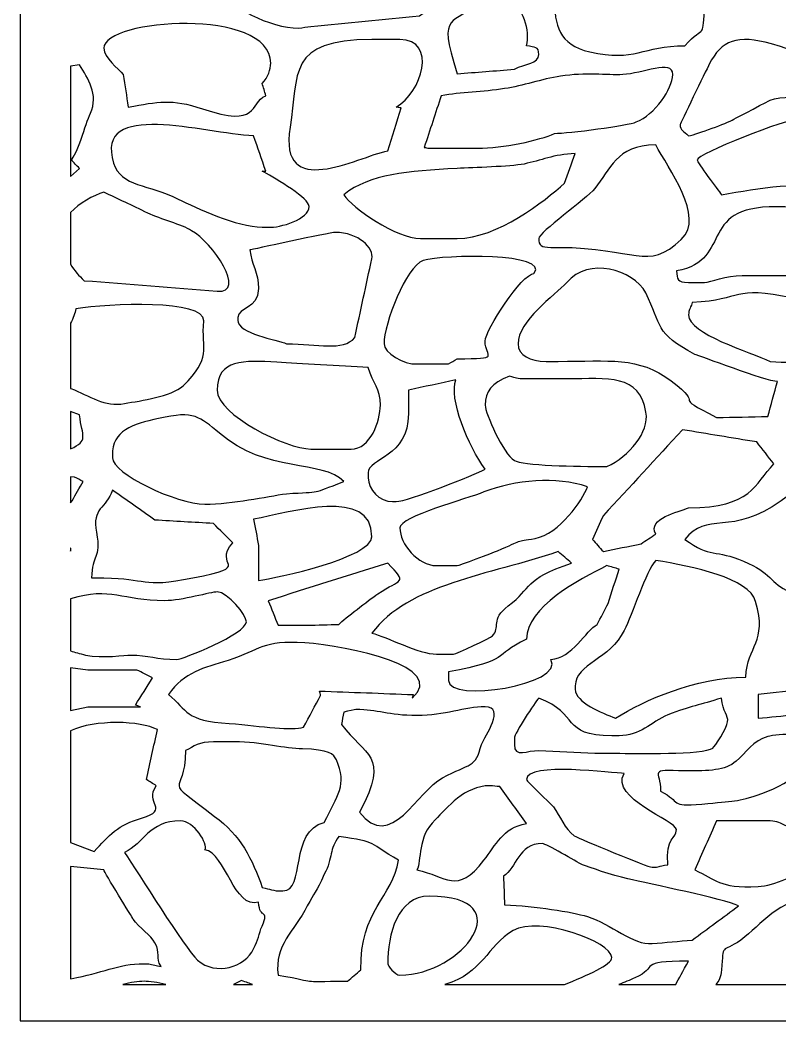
# Model space of a CAD drawing. Header units: millimetres. Extents: x 0 to 80.2, y 0 to 33.9.
# Drawn here: x 54.8 to 66.18, y 0 to 15 of the extents above; entities that cross this region are included whole.
import ezdxf

# ---------------------------------------------------------------- set-up
doc = ezdxf.new("R2010")
doc.units = ezdxf.units.MM
doc.layers.add('Layer 1', color=7, linetype='Continuous')

msp = doc.modelspace()

# ---------------------------------------------------------------- linework, layer by layer
at = {"layer": 'Layer 1', "color": 250, "lineweight": 20}
msp.add_lwpolyline([(54.8, 0), (80.2, 0), (80.2, 33.867), (54.8, 33.867), (54.8, 0)], close=True, dxfattribs=at)
at = {"layer": 'Layer 1', "color": 250}
for points, knots in [([(54.8, 33.867), (54.8, 33.867), (80.2, 33.867), (80.2, 33.867), (80.2, 33.867), (80.2, 0), (80.2, 0), (80.2, 0), (54.8, 0), (54.8, 0), (54.8, 0), (54.8, 33.867), (54.8, 33.867)], [0, 0, 0, 0, 0.25, 0.25, 0.25, 0.5, 0.5, 0.5, 0.75, 0.75, 0.75, 1, 1, 1, 1]), ([(58.116, 15.665), (58.608, 15.665), (58.955, 15.416), (59.612, 15.56), (59.867, 15.626), (60.542, 15.981), (60.743, 16.099), (60.998, 16.02), (61.107, 16.06), (61.144, 15.797), (61.162, 15.639), (61.217, 15.547), (61.217, 15.363), (61.071, 15.263), (60.925, 15.162), (60.779, 15.061), (60.238, 15.009), (59.697, 14.956), (59.155, 14.903), (59.095, 14.895), (59.034, 14.886), (58.973, 14.877), (58.553, 14.877), (57.878, 15.193), (57.878, 15.495), (57.878, 15.508), (57.878, 15.521), (57.878, 15.534), (57.878, 15.639), (57.915, 15.665), (58.061, 15.665), (58.079, 15.665), (58.097, 15.665), (58.116, 15.665)], [0, 0, 0, 0, 0.090909, 0.090909, 0.090909, 0.181818, 0.181818, 0.181818, 0.272727, 0.272727, 0.272727, 0.363636, 0.363636, 0.363636, 0.454545, 0.454545, 0.454545, 0.545455, 0.545455, 0.545455, 0.636364, 0.636364, 0.636364, 0.727273, 0.727273, 0.727273, 0.818182, 0.818182, 0.818182, 0.909091, 0.909091, 0.909091, 1, 1, 1, 1]), ([(62.804, 15.311), (63.297, 15.508), (63.333, 15.836), (64.081, 15.836), (64.647, 15.836), (64.756, 15.455), (65.048, 15.14), (65.011, 14.693), (65.066, 14.956), (64.756, 14.614), (64.117, 14.614), (64.008, 14.365), (63.333, 14.522), (62.859, 14.628), (62.804, 14.93), (62.804, 15.311)], [0, 0, 0, 0, 0.2, 0.2, 0.2, 0.4, 0.4, 0.4, 0.6, 0.6, 0.6, 0.8, 0.8, 0.8, 1, 1, 1, 1]), ([(62.074, 15.35), (62.348, 15.179), (62.439, 14.838), (62.384, 14.614), (62.512, 14.588), (62.567, 14.601), (62.567, 14.483), (62.567, 14.338), (62.366, 14.352), (62.202, 14.26), (61.916, 14.238), (61.63, 14.216), (61.345, 14.194), (61.034, 15.179), (61.29, 14.864), (61.709, 15.311), (61.831, 15.324), (61.953, 15.337), (62.074, 15.35)], [0, 0, 0, 0, 0.166667, 0.166667, 0.166667, 0.333333, 0.333333, 0.333333, 0.5, 0.5, 0.5, 0.666667, 0.666667, 0.666667, 0.833333, 0.833333, 0.833333, 1, 1, 1, 1]), ([(56.054, 14.575), (56.054, 15.022), (58.553, 15.193), (58.553, 14.352), (58.553, 14.26), (58.517, 14.141), (58.426, 14.049), (58.444, 13.988), (58.462, 13.927), (58.48, 13.865), (58.225, 13.747), (58.389, 13.379), (57.532, 13.668), (57.057, 13.826), (56.875, 13.773), (56.419, 13.695), (56.395, 13.857), (56.37, 14.019), (56.346, 14.181), (56.273, 14.273), (56.054, 14.43), (56.054, 14.575)], [0, 0, 0, 0, 0.142857, 0.142857, 0.142857, 0.285714, 0.285714, 0.285714, 0.428571, 0.428571, 0.428571, 0.571429, 0.571429, 0.571429, 0.714286, 0.714286, 0.714286, 0.857143, 0.857143, 0.857143, 1, 1, 1, 1]), ([(60.305, 13.038), (59.849, 12.946), (58.663, 12.276), (58.845, 13.392), (58.973, 14.194), (58.791, 14.706), (60.068, 14.706), (60.207, 14.706), (60.347, 14.706), (60.487, 14.706), (61.053, 14.706), (60.816, 13.905), (60.432, 13.695), (60.457, 13.69), (60.481, 13.686), (60.505, 13.682), (60.439, 13.467), (60.372, 13.252), (60.305, 13.038)], [0, 0, 0, 0, 0.166667, 0.166667, 0.166667, 0.333333, 0.333333, 0.333333, 0.5, 0.5, 0.5, 0.666667, 0.666667, 0.666667, 0.833333, 0.833333, 0.833333, 1, 1, 1, 1]), ([(64.683, 13.432), (64.683, 13.432), (65.066, 14.233), (65.121, 14.338), (65.303, 14.693), (65.54, 14.785), (66.051, 14.641), (66.781, 14.444), (67.219, 13.984), (67.602, 13.563), (67.505, 13.528), (67.407, 13.493), (67.31, 13.458), (67.128, 13.826), (66.361, 13.905), (66.033, 13.8), (66.033, 13.8), (65.54, 13.537), (65.486, 13.511), (65.376, 13.445), (64.957, 13.3), (64.811, 13.261), (64.738, 13.34), (64.683, 13.34), (64.683, 13.432)], [0, 0, 0, 0, 0.125, 0.125, 0.125, 0.25, 0.25, 0.25, 0.375, 0.375, 0.375, 0.5, 0.5, 0.5, 0.625, 0.625, 0.625, 0.75, 0.75, 0.75, 0.875, 0.875, 0.875, 1, 1, 1, 1]), ([(61.107, 13.865), (61.399, 13.918), (61.728, 13.918), (62.056, 13.971), (62.33, 14.01), (62.603, 14.115), (62.895, 14.155), (63.26, 14.22), (63.588, 14.168), (63.826, 14.181), (64.117, 14.194), (64.574, 14.417), (64.574, 14.181), (64.574, 13.971), (64.3, 13.576), (64.026, 13.471), (63.917, 13.419), (63.005, 13.3), (62.804, 13.3), (62.585, 13.195), (62.02, 13.077), (61.655, 13.077), (61.411, 13.077), (61.168, 13.077), (60.925, 13.077), (60.901, 13.081), (60.876, 13.086), (60.852, 13.09), (60.937, 13.349), (61.022, 13.607), (61.107, 13.865)], [0, 0, 0, 0, 0.1, 0.1, 0.1, 0.2, 0.2, 0.2, 0.3, 0.3, 0.3, 0.4, 0.4, 0.4, 0.5, 0.5, 0.5, 0.6, 0.6, 0.6, 0.7, 0.7, 0.7, 0.8, 0.8, 0.8, 0.9, 0.9, 0.9, 1, 1, 1, 1]), ([(55.557, 12.654), (55.557, 12.654), (55.557, 14.309), (55.557, 14.309), (55.557, 14.309), (55.689, 14.325), (55.689, 14.325), (55.817, 14.128), (55.981, 13.879), (55.853, 13.603), (55.781, 13.445), (55.653, 12.959), (55.562, 12.906), (55.604, 12.863), (55.647, 12.819), (55.689, 12.775), (55.689, 12.775), (55.557, 12.654), (55.557, 12.654)], [0, 0, 0, 0, 0.166667, 0.166667, 0.166667, 0.333333, 0.333333, 0.333333, 0.5, 0.5, 0.5, 0.666667, 0.666667, 0.666667, 0.833333, 0.833333, 0.833333, 1, 1, 1, 1]), ([(58.426, 11.895), (58.043, 11.895), (57.441, 12.184), (57.167, 12.315), (56.729, 12.538), (56.31, 12.499), (56.2, 12.854), (55.908, 13.813), (57.55, 13.3), (58.298, 13.261), (58.359, 13.086), (58.42, 12.911), (58.48, 12.735), (58.462, 12.735), (58.444, 12.735), (58.426, 12.735), (58.553, 12.67), (59.082, 12.354), (59.119, 12.236), (59.192, 12.052), (58.754, 11.895), (58.553, 11.895), (58.511, 11.895), (58.468, 11.895), (58.426, 11.895)], [0, 0, 0, 0, 0.125, 0.125, 0.125, 0.25, 0.25, 0.25, 0.375, 0.375, 0.375, 0.5, 0.5, 0.5, 0.625, 0.625, 0.625, 0.75, 0.75, 0.75, 0.875, 0.875, 0.875, 1, 1, 1, 1]), ([(64.938, 12.906), (64.938, 12.985), (66.27, 13.524), (66.507, 13.524), (66.89, 13.524), (67.128, 13.156), (67.128, 12.998), (67.128, 12.777), (66.952, 12.658), (67.018, 12.42), (66.507, 12.617), (65.869, 12.473), (65.303, 12.381), (65.249, 12.46), (64.938, 12.854), (64.938, 12.906)], [0, 0, 0, 0, 0.2, 0.2, 0.2, 0.4, 0.4, 0.4, 0.6, 0.6, 0.6, 0.8, 0.8, 0.8, 1, 1, 1, 1]), ([(62.567, 11.724), (62.567, 11.816), (63.278, 12.315), (63.406, 12.473), (63.643, 12.762), (63.716, 13.117), (64.318, 13.13), (64.501, 12.775), (65.066, 12.052), (64.701, 11.711), (64.19, 11.224), (64.026, 11.592), (62.859, 11.592), (62.822, 11.592), (62.786, 11.592), (62.749, 11.592), (62.603, 11.592), (62.567, 11.619), (62.567, 11.724)], [0, 0, 0, 0, 0.166667, 0.166667, 0.166667, 0.333333, 0.333333, 0.333333, 0.5, 0.5, 0.5, 0.666667, 0.666667, 0.666667, 0.833333, 0.833333, 0.833333, 1, 1, 1, 1]), ([(59.648, 12.381), (60.049, 12.696), (60.597, 12.735), (61.345, 12.775), (61.6, 12.788), (62.129, 12.801), (62.348, 12.841), (62.603, 12.893), (62.786, 12.985), (63.114, 12.998), (63.059, 12.849), (63.005, 12.7), (62.95, 12.552), (62.658, 12.289), (61.947, 11.724), (61.345, 11.724), (61.162, 11.724), (60.98, 11.724), (60.797, 11.724), (60.432, 11.724), (59.776, 12.184), (59.648, 12.381)], [0, 0, 0, 0, 0.142857, 0.142857, 0.142857, 0.285714, 0.285714, 0.285714, 0.428571, 0.428571, 0.428571, 0.571429, 0.571429, 0.571429, 0.714286, 0.714286, 0.714286, 0.857143, 0.857143, 0.857143, 1, 1, 1, 1]), ([(55.557, 11.34), (55.557, 11.34), (55.557, 12.114), (55.557, 12.114), (55.683, 12.252), (55.897, 12.368), (56.054, 12.42), (56.273, 12.315), (56.474, 12.223), (56.711, 12.105), (56.912, 12.013), (57.222, 11.934), (57.368, 11.842), (57.678, 11.671), (58.207, 10.896), (57.751, 10.935), (57.088, 10.988), (56.425, 11.041), (55.762, 11.093), (55.681, 11.164), (55.61, 11.245), (55.557, 11.34)], [0, 0, 0, 0, 0.142857, 0.142857, 0.142857, 0.285714, 0.285714, 0.285714, 0.428571, 0.428571, 0.428571, 0.571429, 0.571429, 0.571429, 0.714286, 0.714286, 0.714286, 0.857143, 0.857143, 0.857143, 1, 1, 1, 1]), ([(64.628, 11.238), (65.522, 11.408), (64.884, 12.262), (66.252, 12.197), (67.912, 12.105), (67.073, 12.013), (67.675, 11.369), (67.009, 10.543), (67.472, 11.172), (66.161, 11.172), (65.924, 11.172), (65.741, 11.172), (65.613, 11.172), (65.376, 11.172), (65.139, 11.067), (65.048, 11.067), (64.969, 11.067), (64.89, 11.067), (64.811, 11.067), (64.628, 11.067), (64.647, 11.119), (64.628, 11.238)], [0, 0, 0, 0, 0.142857, 0.142857, 0.142857, 0.285714, 0.285714, 0.285714, 0.428571, 0.428571, 0.428571, 0.571429, 0.571429, 0.571429, 0.714286, 0.714286, 0.714286, 0.857143, 0.857143, 0.857143, 1, 1, 1, 1]), ([(58.243, 11.553), (58.243, 11.553), (59.447, 11.816), (59.52, 11.816), (59.867, 11.816), (60.104, 11.579), (60.068, 11.422), (59.982, 11.027), (59.897, 10.633), (59.812, 10.239), (59.63, 10.029), (59.265, 10.147), (58.791, 10.147), (58.645, 10.213), (58.061, 10.292), (58.061, 10.502), (58.061, 10.515), (58.061, 10.528), (58.061, 10.541), (58.061, 10.699), (58.371, 10.66), (58.371, 10.975), (58.371, 11.211), (58.262, 11.343), (58.243, 11.553)], [0, 0, 0, 0, 0.125, 0.125, 0.125, 0.25, 0.25, 0.25, 0.375, 0.375, 0.375, 0.5, 0.5, 0.5, 0.625, 0.625, 0.625, 0.75, 0.75, 0.75, 0.875, 0.875, 0.875, 1, 1, 1, 1]), ([(60.25, 10.147), (60.25, 10.449), (60.578, 11.303), (60.834, 11.395), (61.144, 11.487), (62.749, 11.514), (62.494, 11.198), (62.315, 11.198), (61.764, 10.353), (61.764, 10.187), (61.764, 9.937), (62.02, 9.924), (61.345, 9.924), (61.302, 9.897), (61.259, 9.871), (61.217, 9.845), (61.059, 9.845), (60.901, 9.845), (60.743, 9.845), (60.542, 9.832), (60.25, 10.016), (60.25, 10.147)], [0, 0, 0, 0, 0.142857, 0.142857, 0.142857, 0.285714, 0.285714, 0.285714, 0.428571, 0.428571, 0.428571, 0.571429, 0.571429, 0.571429, 0.714286, 0.714286, 0.714286, 0.857143, 0.857143, 0.857143, 1, 1, 1, 1]), ([(62.257, 10.147), (62.257, 10.489), (62.804, 10.87), (62.986, 11.067), (63.315, 11.448), (63.972, 11.264), (64.172, 10.909), (64.409, 10.423), (64.3, 10.305), (64.902, 9.989), (64.957, 9.976), (65.978, 9.582), (66.142, 9.582), (66.094, 9.407), (66.045, 9.232), (65.997, 9.057), (65.741, 9.052), (65.486, 9.048), (65.23, 9.043), (64.501, 9.411), (65.096, 9.174), (64.548, 9.594), (64.056, 9.962), (63.625, 9.884), (62.859, 9.884), (62.798, 9.884), (62.737, 9.884), (62.676, 9.884), (62.439, 9.884), (62.257, 9.976), (62.257, 10.147)], [0, 0, 0, 0, 0.1, 0.1, 0.1, 0.2, 0.2, 0.2, 0.3, 0.3, 0.3, 0.4, 0.4, 0.4, 0.5, 0.5, 0.5, 0.6, 0.6, 0.6, 0.7, 0.7, 0.7, 0.8, 0.8, 0.8, 0.9, 0.9, 0.9, 1, 1, 1, 1]), ([(64.865, 10.765), (65.65, 10.804), (65.431, 11.027), (66.38, 10.83), (66.453, 10.817), (66.927, 10.66), (67.055, 10.62), (67.31, 10.541), (67.255, 10.423), (67.055, 10.318), (67.146, 10.187), (67.055, 9.805), (66.69, 9.845), (66.471, 9.858), (66.252, 9.871), (66.033, 9.884), (65.723, 10.029), (64.811, 10.292), (64.811, 10.581), (64.811, 10.673), (64.829, 10.646), (64.865, 10.765)], [0, 0, 0, 0, 0.142857, 0.142857, 0.142857, 0.285714, 0.285714, 0.285714, 0.428571, 0.428571, 0.428571, 0.571429, 0.571429, 0.571429, 0.714286, 0.714286, 0.714286, 0.857143, 0.857143, 0.857143, 1, 1, 1, 1]), ([(55.557, 9.479), (55.557, 9.479), (55.557, 10.455), (55.557, 10.455), (55.596, 10.531), (55.625, 10.604), (55.635, 10.673), (56.127, 10.751), (57.568, 10.817), (57.55, 10.489), (57.514, 10.055), (57.678, 9.937), (57.24, 9.516), (57.057, 9.359), (56.62, 9.293), (56.364, 9.254), (56.072, 9.188), (55.835, 9.372), (55.562, 9.477), (55.562, 9.477), (55.557, 9.479), (55.557, 9.479)], [0, 0, 0, 0, 0.142857, 0.142857, 0.142857, 0.285714, 0.285714, 0.285714, 0.428571, 0.428571, 0.428571, 0.571429, 0.571429, 0.571429, 0.714286, 0.714286, 0.714286, 0.857143, 0.857143, 0.857143, 1, 1, 1, 1]), ([(57.751, 9.451), (57.751, 9.924), (58.152, 9.897), (58.645, 9.871), (58.991, 9.845), (59.593, 9.819), (60.013, 9.792), (60.086, 9.543), (60.195, 9.477), (60.195, 9.227), (60.195, 8.991), (60.049, 8.57), (59.757, 8.57), (59.557, 8.57), (59.356, 8.57), (59.155, 8.57), (58.791, 8.57), (57.751, 9.083), (57.751, 9.451)], [0, 0, 0, 0, 0.166667, 0.166667, 0.166667, 0.333333, 0.333333, 0.333333, 0.5, 0.5, 0.5, 0.666667, 0.666667, 0.666667, 0.833333, 0.833333, 0.833333, 1, 1, 1, 1]), ([(61.326, 9.608), (61.217, 9.332), (61.509, 8.61), (61.764, 8.268), (61.618, 8.189), (60.597, 7.782), (60.432, 7.782), (60.414, 7.782), (60.396, 7.782), (60.378, 7.782), (60.177, 7.782), (60.013, 7.966), (60.013, 8.137), (60.013, 8.163), (60.013, 8.189), (60.013, 8.216), (60.013, 8.426), (60.615, 8.452), (60.615, 9.096), (60.615, 9.214), (60.615, 9.332), (60.615, 9.451), (60.852, 9.503), (61.089, 9.556), (61.326, 9.608)], [0, 0, 0, 0, 0.125, 0.125, 0.125, 0.25, 0.25, 0.25, 0.375, 0.375, 0.375, 0.5, 0.5, 0.5, 0.625, 0.625, 0.625, 0.75, 0.75, 0.75, 0.875, 0.875, 0.875, 1, 1, 1, 1]), ([(62.986, 9.622), (63.607, 9.622), (64.081, 9.7), (64.172, 9.122), (64.227, 8.82), (63.917, 8.465), (63.588, 8.308), (63.132, 8.308), (62.311, 8.321), (62.202, 8.4), (62.038, 8.492), (61.764, 9.109), (61.764, 9.227), (61.764, 9.438), (61.855, 9.556), (62.129, 9.661), (62.238, 9.635), (62.22, 9.622), (62.384, 9.622), (62.585, 9.622), (62.786, 9.622), (62.986, 9.622)], [0, 0, 0, 0, 0.142857, 0.142857, 0.142857, 0.285714, 0.285714, 0.285714, 0.428571, 0.428571, 0.428571, 0.571429, 0.571429, 0.571429, 0.714286, 0.714286, 0.714286, 0.857143, 0.857143, 0.857143, 1, 1, 1, 1]), ([(55.557, 8.573), (55.557, 8.573), (55.557, 9.133), (55.557, 9.133), (55.557, 9.133), (55.689, 9.083), (55.689, 9.083), (55.734, 8.748), (55.829, 8.697), (55.557, 8.573)], [0, 0, 0, 0, 0.333333, 0.333333, 0.333333, 0.666667, 0.666667, 0.666667, 1, 1, 1, 1]), ([(56.182, 8.478), (56.182, 8.846), (56.474, 8.938), (56.875, 9.03), (57.422, 9.149), (57.477, 9.057), (57.787, 8.807), (58.48, 8.203), (59.338, 8.413), (59.648, 8.084), (59.137, 7.887), (59.338, 7.94), (58.791, 7.9), (58.48, 7.861), (57.988, 7.743), (57.568, 7.743), (57.149, 7.743), (56.182, 8.203), (56.182, 8.439), (56.182, 8.452), (56.182, 8.465), (56.182, 8.478)], [0, 0, 0, 0, 0.142857, 0.142857, 0.142857, 0.285714, 0.285714, 0.285714, 0.428571, 0.428571, 0.428571, 0.571429, 0.571429, 0.571429, 0.714286, 0.714286, 0.714286, 0.857143, 0.857143, 0.857143, 1, 1, 1, 1]), ([(64.811, 7.69), (64.665, 7.624), (64.19, 7.532), (64.318, 7.296), (64.245, 7.248), (64.172, 7.2), (64.099, 7.151), (63.911, 7.112), (63.722, 7.073), (63.534, 7.033), (63.479, 7.094), (63.424, 7.156), (63.37, 7.217), (63.424, 7.335), (63.479, 7.454), (63.534, 7.572), (63.929, 8.001), (64.324, 8.43), (64.719, 8.859), (65.09, 8.798), (65.461, 8.737), (65.832, 8.676), (65.917, 8.566), (66.003, 8.457), (66.088, 8.347), (65.796, 8.045), (65.759, 7.69), (64.811, 7.69)], [0, 0, 0, 0, 0.111111, 0.111111, 0.111111, 0.222222, 0.222222, 0.222222, 0.333333, 0.333333, 0.333333, 0.444444, 0.444444, 0.444444, 0.555556, 0.555556, 0.555556, 0.666667, 0.666667, 0.666667, 0.777778, 0.777778, 0.777778, 0.888889, 0.888889, 0.888889, 1, 1, 1, 1]), ([(55.557, 7.766), (55.557, 7.766), (55.557, 8.154), (55.557, 8.154), (55.557, 8.154), (55.616, 8.15), (55.616, 8.15), (55.659, 8.128), (55.702, 8.106), (55.744, 8.084), (55.689, 7.988), (55.635, 7.892), (55.58, 7.795), (55.58, 7.795), (55.557, 7.766), (55.557, 7.766)], [0, 0, 0, 0, 0.2, 0.2, 0.2, 0.4, 0.4, 0.4, 0.6, 0.6, 0.6, 0.8, 0.8, 0.8, 1, 1, 1, 1]), ([(60.487, 7.388), (60.487, 7.559), (61.491, 7.821), (61.746, 7.927), (62.22, 8.111), (62.822, 8.163), (63.297, 8.005), (63.224, 7.808), (62.877, 7.296), (62.512, 7.23), (62.202, 7.178), (62.348, 7.217), (61.947, 7.046), (61.892, 7.02), (61.363, 6.823), (61.345, 6.823), (61.241, 6.823), (61.138, 6.823), (61.034, 6.823), (60.761, 6.823), (60.487, 7.151), (60.487, 7.388)], [0, 0, 0, 0, 0.142857, 0.142857, 0.142857, 0.285714, 0.285714, 0.285714, 0.428571, 0.428571, 0.428571, 0.571429, 0.571429, 0.571429, 0.714286, 0.714286, 0.714286, 0.857143, 0.857143, 0.857143, 1, 1, 1, 1]), ([(64.756, 7.217), (65.066, 7.638), (65.467, 7.257), (66.197, 7.795), (66.653, 8.124), (66.252, 7.94), (66.963, 8.071), (67.091, 8.097), (67.693, 8.216), (67.784, 8.216), (68.113, 8.216), (68.094, 7.861), (68.094, 7.743), (68.094, 7.114), (67.285, 6.429), (66.325, 6.429), (66.033, 6.56), (66.051, 6.718), (65.632, 6.889), (65.212, 7.073), (65.139, 6.928), (64.756, 7.217)], [0, 0, 0, 0, 0.142857, 0.142857, 0.142857, 0.285714, 0.285714, 0.285714, 0.428571, 0.428571, 0.428571, 0.571429, 0.571429, 0.571429, 0.714286, 0.714286, 0.714286, 0.857143, 0.857143, 0.857143, 1, 1, 1, 1]), ([(55.872, 6.639), (55.872, 6.994), (56.018, 6.915), (55.945, 7.322), (55.872, 7.69), (56.091, 7.677), (56.182, 7.953), (56.395, 7.804), (56.608, 7.655), (56.82, 7.506), (57.112, 7.489), (57.404, 7.471), (57.696, 7.454), (57.793, 7.357), (57.891, 7.261), (57.988, 7.165), (57.66, 6.81), (58.335, 6.823), (57.386, 6.639), (56.601, 6.481), (56.711, 6.639), (56.054, 6.639), (55.993, 6.639), (55.933, 6.639), (55.872, 6.639)], [0, 0, 0, 0, 0.125, 0.125, 0.125, 0.25, 0.25, 0.25, 0.375, 0.375, 0.375, 0.5, 0.5, 0.5, 0.625, 0.625, 0.625, 0.75, 0.75, 0.75, 0.875, 0.875, 0.875, 1, 1, 1, 1]), ([(58.298, 7.519), (58.864, 7.624), (60.068, 8.005), (60.068, 7.257), (60.068, 6.941), (58.645, 6.639), (58.371, 6.6), (58.371, 6.775), (58.371, 6.95), (58.371, 7.125), (58.347, 7.257), (58.322, 7.388), (58.298, 7.519)], [0, 0, 0, 0, 0.25, 0.25, 0.25, 0.5, 0.5, 0.5, 0.75, 0.75, 0.75, 1, 1, 1, 1]), ([(55.557, 7.038), (55.557, 7.038), (55.557, 7.086), (55.557, 7.086), (55.557, 7.086), (55.562, 7.086), (55.562, 7.086), (55.56, 7.069), (55.559, 7.053), (55.557, 7.038)], [0, 0, 0, 0, 0.333333, 0.333333, 0.333333, 0.666667, 0.666667, 0.666667, 1, 1, 1, 1]), ([(60.068, 5.811), (60.615, 6.547), (61.819, 6.678), (62.859, 7.033), (62.926, 6.976), (62.993, 6.919), (63.059, 6.862), (62.33, 6.613), (62.476, 6.494), (62.111, 6.219), (61.837, 6.021), (62.001, 5.89), (61.874, 5.772), (61.855, 5.746), (61.326, 5.496), (61.29, 5.496), (61.205, 5.496), (61.12, 5.496), (61.034, 5.496), (60.779, 5.496), (60.286, 5.759), (60.068, 5.811)], [0, 0, 0, 0, 0.142857, 0.142857, 0.142857, 0.285714, 0.285714, 0.285714, 0.428571, 0.428571, 0.428571, 0.571429, 0.571429, 0.571429, 0.714286, 0.714286, 0.714286, 0.857143, 0.857143, 0.857143, 1, 1, 1, 1]), ([(65.668, 5.154), (64.902, 5.141), (64.154, 4.813), (63.716, 4.537), (63.515, 4.616), (63.114, 4.773), (63.114, 4.97), (63.114, 4.988), (63.114, 5.005), (63.114, 5.023), (63.114, 5.351), (63.643, 5.417), (63.844, 5.851), (63.972, 6.087), (64.172, 6.744), (64.318, 6.902), (64.865, 6.81), (65.723, 6.639), (65.814, 6.284), (65.997, 5.667), (65.686, 5.627), (65.668, 5.154)], [0, 0, 0, 0, 0.142857, 0.142857, 0.142857, 0.285714, 0.285714, 0.285714, 0.428571, 0.428571, 0.428571, 0.571429, 0.571429, 0.571429, 0.714286, 0.714286, 0.714286, 0.857143, 0.857143, 0.857143, 1, 1, 1, 1]), ([(60.305, 6.862), (60.615, 6.534), (60.505, 6.639), (60.159, 6.402), (60.013, 6.297), (59.666, 6.035), (59.575, 5.943), (59.417, 5.938), (59.259, 5.934), (59.101, 5.929), (58.955, 5.929), (58.809, 5.929), (58.663, 5.929), (58.614, 6.052), (58.566, 6.175), (58.517, 6.297), (59.113, 6.486), (59.709, 6.674), (60.305, 6.862)], [0, 0, 0, 0, 0.166667, 0.166667, 0.166667, 0.333333, 0.333333, 0.333333, 0.5, 0.5, 0.5, 0.666667, 0.666667, 0.666667, 0.833333, 0.833333, 0.833333, 1, 1, 1, 1]), ([(62.384, 5.719), (62.384, 6.205), (63.169, 6.613), (63.588, 6.823), (63.649, 6.805), (63.71, 6.788), (63.771, 6.77), (63.716, 6.6), (63.661, 6.429), (63.607, 6.258), (63.552, 6.153), (63.497, 6.048), (63.443, 5.943), (63.278, 5.851), (63.059, 5.43), (62.749, 5.417), (62.968, 5.036), (61.217, 4.76), (61.217, 5.102), (61.217, 5.145), (61.217, 5.189), (61.217, 5.233), (62.166, 5.404), (61.855, 5.47), (62.384, 5.719)], [0, 0, 0, 0, 0.125, 0.125, 0.125, 0.25, 0.25, 0.25, 0.375, 0.375, 0.375, 0.5, 0.5, 0.5, 0.625, 0.625, 0.625, 0.75, 0.75, 0.75, 0.875, 0.875, 0.875, 1, 1, 1, 1]), ([(55.557, 5.544), (55.557, 5.544), (55.557, 6.326), (55.557, 6.326), (56.16, 6.508), (56.33, 6.297), (56.966, 6.297), (57.222, 6.297), (57.66, 6.429), (57.751, 6.429), (57.915, 6.429), (58.189, 6.074), (58.189, 5.982), (58.189, 5.798), (57.222, 5.417), (57.149, 5.417), (56.839, 5.417), (56.729, 5.483), (56.455, 5.483), (56.383, 5.483), (56.036, 5.43), (55.781, 5.483), (55.692, 5.506), (55.618, 5.526), (55.557, 5.544)], [0, 0, 0, 0, 0.125, 0.125, 0.125, 0.25, 0.25, 0.25, 0.375, 0.375, 0.375, 0.5, 0.5, 0.5, 0.625, 0.625, 0.625, 0.75, 0.75, 0.75, 0.875, 0.875, 0.875, 1, 1, 1, 1]), ([(57.021, 4.891), (57.258, 5.233), (57.55, 5.286), (57.915, 5.404), (58.408, 5.562), (58.426, 5.706), (59.064, 5.667), (59.721, 5.614), (61.217, 5.312), (60.67, 4.839), (60.676, 4.856), (60.682, 4.874), (60.688, 4.891), (60.22, 4.909), (59.751, 4.927), (59.283, 4.944), (59.289, 4.922), (59.295, 4.9), (59.301, 4.878), (59.216, 4.721), (59.131, 4.563), (59.046, 4.405), (58.864, 4.34), (58.444, 4.418), (57.933, 4.458), (57.258, 4.497), (57.313, 4.655), (57.021, 4.891)], [0, 0, 0, 0, 0.111111, 0.111111, 0.111111, 0.222222, 0.222222, 0.222222, 0.333333, 0.333333, 0.333333, 0.444444, 0.444444, 0.444444, 0.555556, 0.555556, 0.555556, 0.666667, 0.666667, 0.666667, 0.777778, 0.777778, 0.777778, 0.888889, 0.888889, 0.888889, 1, 1, 1, 1]), ([(67.547, 4.708), (67.565, 4.607), (67.584, 4.506), (67.602, 4.405), (67.274, 4.418), (66.58, 4.602), (66.398, 4.589), (66.215, 4.572), (66.033, 4.554), (65.851, 4.537), (65.851, 4.655), (65.851, 4.773), (65.851, 4.891), (66.094, 4.918), (66.337, 4.944), (66.58, 4.97), (66.982, 5.181), (66.763, 4.931), (67.091, 5.259), (67.237, 5.404), (67.419, 5.456), (67.492, 5.654), (67.809, 5.601), (68.125, 5.548), (68.441, 5.496), (68.465, 5.439), (68.49, 5.382), (68.514, 5.325), (68.259, 5.102), (68.204, 5.194), (67.894, 5.075), (67.565, 4.931), (67.839, 4.865), (67.547, 4.708)], [0, 0, 0, 0, 0.090909, 0.090909, 0.090909, 0.181818, 0.181818, 0.181818, 0.272727, 0.272727, 0.272727, 0.363636, 0.363636, 0.363636, 0.454545, 0.454545, 0.454545, 0.545455, 0.545455, 0.545455, 0.636364, 0.636364, 0.636364, 0.727273, 0.727273, 0.727273, 0.818182, 0.818182, 0.818182, 0.909091, 0.909091, 0.909091, 1, 1, 1, 1]), ([(55.557, 4.651), (55.557, 4.651), (55.557, 5.293), (55.557, 5.293), (55.557, 5.293), (55.817, 5.259), (55.817, 5.259), (56.06, 5.259), (56.304, 5.259), (56.547, 5.259), (56.626, 5.22), (56.705, 5.181), (56.784, 5.141), (56.699, 5.005), (56.614, 4.87), (56.528, 4.734), (56.553, 4.725), (56.577, 4.716), (56.601, 4.708), (56.34, 4.708), (56.078, 4.708), (55.817, 4.708), (55.817, 4.708), (55.557, 4.651), (55.557, 4.651)], [0, 0, 0, 0, 0.125, 0.125, 0.125, 0.25, 0.25, 0.25, 0.375, 0.375, 0.375, 0.5, 0.5, 0.5, 0.625, 0.625, 0.625, 0.75, 0.75, 0.75, 0.875, 0.875, 0.875, 1, 1, 1, 1]), ([(63.716, 4.011), (63.613, 4.011), (63.509, 4.011), (63.406, 4.011), (63.126, 4.024), (62.847, 4.037), (62.567, 4.051), (62.403, 4.064), (62.202, 3.932), (62.202, 4.143), (62.202, 4.173), (62.202, 4.204), (62.202, 4.235), (62.202, 4.313), (62.512, 4.773), (62.567, 4.839), (63.187, 4.602), (62.895, 4.274), (63.661, 4.274), (63.698, 4.274), (63.734, 4.274), (63.771, 4.274), (64.081, 4.274), (64.245, 4.471), (64.501, 4.589), (64.847, 4.721), (64.975, 4.734), (65.303, 4.839), (65.321, 4.629), (65.413, 4.576), (65.394, 4.484), (65.394, 4.392), (65.194, 4.103), (65.176, 4.09), (65.03, 3.985), (64.026, 4.011), (63.716, 4.011)], [0, 0, 0, 0, 0.083333, 0.083333, 0.083333, 0.166667, 0.166667, 0.166667, 0.25, 0.25, 0.25, 0.333333, 0.333333, 0.333333, 0.416667, 0.416667, 0.416667, 0.5, 0.5, 0.5, 0.583333, 0.583333, 0.583333, 0.666667, 0.666667, 0.666667, 0.75, 0.75, 0.75, 0.833333, 0.833333, 0.833333, 0.916667, 0.916667, 0.916667, 1, 1, 1, 1]), ([(59.885, 3.131), (60.349, 4.009), (59.96, 3.964), (59.612, 4.445), (59.624, 4.506), (59.636, 4.567), (59.648, 4.629), (59.721, 4.642), (59.812, 4.668), (59.83, 4.668), (60.159, 4.668), (60.305, 4.576), (60.743, 4.576), (61.162, 4.576), (61.454, 4.708), (61.764, 4.708), (62.074, 4.708), (61.764, 4.274), (61.709, 4.143), (61.618, 3.788), (61.545, 3.867), (61.126, 3.643), (60.761, 3.459), (60.341, 2.513), (59.885, 3.131)], [0, 0, 0, 0, 0.125, 0.125, 0.125, 0.25, 0.25, 0.25, 0.375, 0.375, 0.375, 0.5, 0.5, 0.5, 0.625, 0.625, 0.625, 0.75, 0.75, 0.75, 0.875, 0.875, 0.875, 1, 1, 1, 1]), ([(55.557, 2.674), (55.557, 2.674), (55.557, 4.347), (55.557, 4.347), (55.92, 4.522), (56.607, 4.499), (56.857, 4.366), (56.802, 4.116), (56.747, 3.867), (56.693, 3.617), (56.741, 3.586), (56.79, 3.556), (56.839, 3.525), (56.656, 3.262), (57.057, 3.17), (56.62, 3.039), (56.273, 2.947), (56.127, 2.776), (55.908, 2.54), (55.908, 2.54), (55.557, 2.674), (55.557, 2.674)], [0, 0, 0, 0, 0.142857, 0.142857, 0.142857, 0.285714, 0.285714, 0.285714, 0.428571, 0.428571, 0.428571, 0.571429, 0.571429, 0.571429, 0.714286, 0.714286, 0.714286, 0.857143, 0.857143, 0.857143, 1, 1, 1, 1]), ([(64.391, 3.446), (64.391, 3.762), (64.19, 3.762), (64.756, 3.748), (65.121, 3.748), (65.358, 3.748), (65.522, 3.893), (65.668, 4.011), (65.778, 4.208), (65.997, 4.261), (66.142, 4.3), (66.69, 4.34), (66.69, 4.182), (66.69, 3.853), (66.398, 3.591), (65.905, 3.407), (65.522, 3.275), (65.504, 3.302), (65.011, 3.249), (64.501, 3.21), (64.719, 3.275), (64.391, 3.446)], [0, 0, 0, 0, 0.142857, 0.142857, 0.142857, 0.285714, 0.285714, 0.285714, 0.428571, 0.428571, 0.428571, 0.571429, 0.571429, 0.571429, 0.714286, 0.714286, 0.714286, 0.857143, 0.857143, 0.857143, 1, 1, 1, 1]), ([(59.356, 2.973), (58.827, 2.855), (59.082, 1.948), (58.736, 1.948), (58.572, 1.948), (58.553, 1.975), (58.426, 2.001), (58.28, 2.421), (58.097, 2.789), (57.714, 3.065), (56.875, 3.709), (57.276, 3.315), (57.276, 4.051), (57.404, 4.116), (57.477, 4.182), (57.696, 4.182), (57.799, 4.182), (57.903, 4.182), (58.006, 4.182), (58.426, 4.182), (58.772, 4.077), (59.028, 4.077), (59.428, 4.069), (59.499, 4), (59.537, 3.914), (59.705, 3.533), (59.551, 3.387), (59.356, 2.973)], [0, 0, 0, 0, 0.111111, 0.111111, 0.111111, 0.222222, 0.222222, 0.222222, 0.333333, 0.333333, 0.333333, 0.444444, 0.444444, 0.444444, 0.555556, 0.555556, 0.555556, 0.666667, 0.666667, 0.666667, 0.777778, 0.777778, 0.777778, 0.888889, 0.888889, 0.888889, 1, 1, 1, 1]), ([(64.628, 2.868), (64.628, 2.724), (64.464, 2.763), (64.501, 2.342), (64.336, 2.316), (64.391, 2.303), (64.263, 2.303), (64.209, 2.303), (63.187, 2.724), (63.096, 2.776), (62.95, 2.881), (62.895, 3.065), (62.786, 3.21), (62.731, 3.275), (62.384, 3.591), (62.384, 3.617), (62.384, 3.893), (63.698, 3.709), (63.844, 3.709), (63.625, 3.341), (64.628, 2.999), (64.628, 2.868)], [0, 0, 0, 0, 0.142857, 0.142857, 0.142857, 0.285714, 0.285714, 0.285714, 0.428571, 0.428571, 0.428571, 0.571429, 0.571429, 0.571429, 0.714286, 0.714286, 0.714286, 0.857143, 0.857143, 0.857143, 1, 1, 1, 1]), ([(60.743, 2.264), (60.816, 2.395), (60.743, 2.763), (61.016, 3.013), (61.199, 3.197), (61.454, 3.525), (61.837, 3.525), (61.886, 3.521), (61.934, 3.516), (61.983, 3.512), (62.117, 3.328), (62.251, 3.144), (62.384, 2.96), (62.02, 2.894), (61.928, 2.632), (61.746, 2.408), (61.345, 1.883), (61.18, 2.172), (60.743, 2.264)], [0, 0, 0, 0, 0.166667, 0.166667, 0.166667, 0.333333, 0.333333, 0.333333, 0.5, 0.5, 0.5, 0.666667, 0.666667, 0.666667, 0.833333, 0.833333, 0.833333, 1, 1, 1, 1]), ([(66.69, 2.303), (66.416, 2.198), (66.106, 2.027), (65.851, 2.014), (65.249, 1.988), (65.23, 2.119), (64.902, 2.264), (65.011, 2.509), (65.121, 2.754), (65.23, 2.999), (65.315, 2.999), (65.401, 2.999), (65.486, 2.999), (66.076, 2.999), (66.091, 3.02), (66.283, 2.919), (66.746, 2.676), (66.76, 2.604), (66.69, 2.303)], [0, 0, 0, 0, 0.166667, 0.166667, 0.166667, 0.333333, 0.333333, 0.333333, 0.5, 0.5, 0.5, 0.666667, 0.666667, 0.666667, 0.833333, 0.833333, 0.833333, 1, 1, 1, 1]), ([(57.568, 2.566), (57.878, 2.513), (58.006, 1.672), (58.371, 1.778), (58.389, 1.502), (58.535, 1.699), (58.426, 1.423), (58.371, 1.305), (58.371, 1.213), (58.298, 1.081), (58.17, 0.805), (57.732, 0.674), (57.459, 0.91), (57.258, 1.107), (56.565, 2.224), (56.364, 2.526), (56.656, 2.658), (56.729, 2.999), (57.203, 2.999), (57.404, 2.999), (57.623, 2.645), (57.568, 2.566)], [0, 0, 0, 0, 0.142857, 0.142857, 0.142857, 0.285714, 0.285714, 0.285714, 0.428571, 0.428571, 0.428571, 0.571429, 0.571429, 0.571429, 0.714286, 0.714286, 0.714286, 0.857143, 0.857143, 0.857143, 1, 1, 1, 1]), ([(60.469, 2.408), (60.378, 1.856), (59.885, 1.659), (59.903, 0.766), (59.837, 0.709), (59.77, 0.652), (59.703, 0.595), (58.882, 0.595), (59.356, 0.569), (58.663, 0.687), (58.608, 1.147), (58.9, 1.331), (59.101, 1.725), (59.21, 1.922), (59.228, 1.922), (59.356, 2.198), (59.484, 2.448), (59.429, 2.579), (59.575, 2.763), (60.168, 2.681), (60.01, 2.669), (60.469, 2.408)], [0, 0, 0, 0, 0.142857, 0.142857, 0.142857, 0.285714, 0.285714, 0.285714, 0.428571, 0.428571, 0.428571, 0.571429, 0.571429, 0.571429, 0.714286, 0.714286, 0.714286, 0.857143, 0.857143, 0.857143, 1, 1, 1, 1]), ([(62.038, 2.172), (62.238, 2.29), (62.257, 2.658), (62.622, 2.658), (62.676, 2.658), (63.132, 2.382), (63.224, 2.342), (63.315, 2.303), (63.661, 2.185), (63.899, 2.132), (64.227, 2.053), (65.34, 1.83), (65.559, 1.725), (65.328, 1.554), (65.097, 1.383), (64.865, 1.213), (64.665, 1.195), (64.464, 1.177), (64.263, 1.16), (63.99, 1.134), (63.643, 1.449), (63.297, 1.567), (63.059, 1.633), (62.512, 1.725), (62.056, 1.738), (62.05, 1.883), (62.044, 2.027), (62.038, 2.172)], [0, 0, 0, 0, 0.111111, 0.111111, 0.111111, 0.222222, 0.222222, 0.222222, 0.333333, 0.333333, 0.333333, 0.444444, 0.444444, 0.444444, 0.555556, 0.555556, 0.555556, 0.666667, 0.666667, 0.666667, 0.777778, 0.777778, 0.777778, 0.888889, 0.888889, 0.888889, 1, 1, 1, 1]), ([(55.557, 0.636), (55.557, 0.636), (55.557, 2.314), (55.557, 2.314), (55.557, 2.314), (56.054, 2.264), (56.054, 2.264), (56.054, 2.237), (56.492, 1.528), (56.492, 1.528), (56.583, 1.396), (56.766, 1.278), (56.82, 1.173), (56.912, 1.015), (56.82, 0.95), (56.912, 0.818), (56.747, 0.845), (56.784, 0.858), (56.656, 0.858), (56.255, 0.858), (56.036, 0.713), (55.562, 0.634), (55.562, 0.634), (55.557, 0.636), (55.557, 0.636)], [0, 0, 0, 0, 0.125, 0.125, 0.125, 0.25, 0.25, 0.25, 0.375, 0.375, 0.375, 0.5, 0.5, 0.5, 0.625, 0.625, 0.625, 0.75, 0.75, 0.75, 0.875, 0.875, 0.875, 1, 1, 1, 1]), ([(60.925, 1.87), (62.33, 1.87), (61.418, 0.687), (60.487, 0.687), (60.414, 0.687), (60.305, 0.832), (60.305, 0.858), (60.305, 1.291), (60.451, 1.87), (60.925, 1.87)], [0, 0, 0, 0, 0.333333, 0.333333, 0.333333, 0.666667, 0.666667, 0.666667, 1, 1, 1, 1]), ([(67.959, 0.546), (67.959, 0.546), (65.217, 0.546), (65.217, 0.546), (65.261, 0.597), (65.295, 0.653), (65.303, 0.766), (65.34, 1.186), (65.285, 1.002), (65.595, 1.213), (65.905, 1.449), (66.149, 1.82), (66.714, 1.859), (66.714, 1.661), (66.809, 1.238), (67.055, 1.029), (67.346, 0.792), (67.73, 0.74), (68.04, 0.595), (68.028, 0.582), (67.999, 0.565), (67.959, 0.546)], [0, 0, 0, 0, 0.142857, 0.142857, 0.142857, 0.285714, 0.285714, 0.285714, 0.428571, 0.428571, 0.428571, 0.571429, 0.571429, 0.571429, 0.714286, 0.714286, 0.714286, 0.857143, 0.857143, 0.857143, 1, 1, 1, 1]), ([(62.951, 0.546), (62.951, 0.546), (61.162, 0.546), (61.162, 0.546), (61.734, 0.715), (61.785, 1.118), (62.184, 1.357), (62.567, 1.58), (63.661, 1.186), (63.661, 0.95), (63.661, 0.844), (63.293, 0.684), (62.951, 0.546)], [0, 0, 0, 0, 0.25, 0.25, 0.25, 0.5, 0.5, 0.5, 0.75, 0.75, 0.75, 1, 1, 1, 1]), ([(64.618, 0.546), (64.618, 0.546), (63.767, 0.546), (63.767, 0.546), (63.848, 0.579), (63.929, 0.613), (64.008, 0.648), (64.373, 0.805), (64.026, 0.897), (64.811, 0.897), (64.725, 0.746), (64.666, 0.631), (64.618, 0.546)], [0, 0, 0, 0, 0.25, 0.25, 0.25, 0.5, 0.5, 0.5, 0.75, 0.75, 0.75, 1, 1, 1, 1]), ([(58.116, 0.608), (58.189, 0.579), (58.242, 0.56), (58.281, 0.546), (58.281, 0.546), (57.998, 0.546), (57.998, 0.546), (57.998, 0.546), (58.116, 0.608), (58.116, 0.608)], [0, 0, 0, 0, 0.333333, 0.333333, 0.333333, 0.666667, 0.666667, 0.666667, 1, 1, 1, 1]), ([(56.985, 0.546), (56.985, 0.546), (56.338, 0.546), (56.338, 0.546), (56.457, 0.575), (56.571, 0.595), (56.656, 0.595), (56.738, 0.595), (56.866, 0.575), (56.985, 0.546)], [0, 0, 0, 0, 0.333333, 0.333333, 0.333333, 0.666667, 0.666667, 0.666667, 1, 1, 1, 1])]:
    msp.add_open_spline(points, degree=3, knots=knots, dxfattribs=at)

doc.saveas('drawing.dxf')
